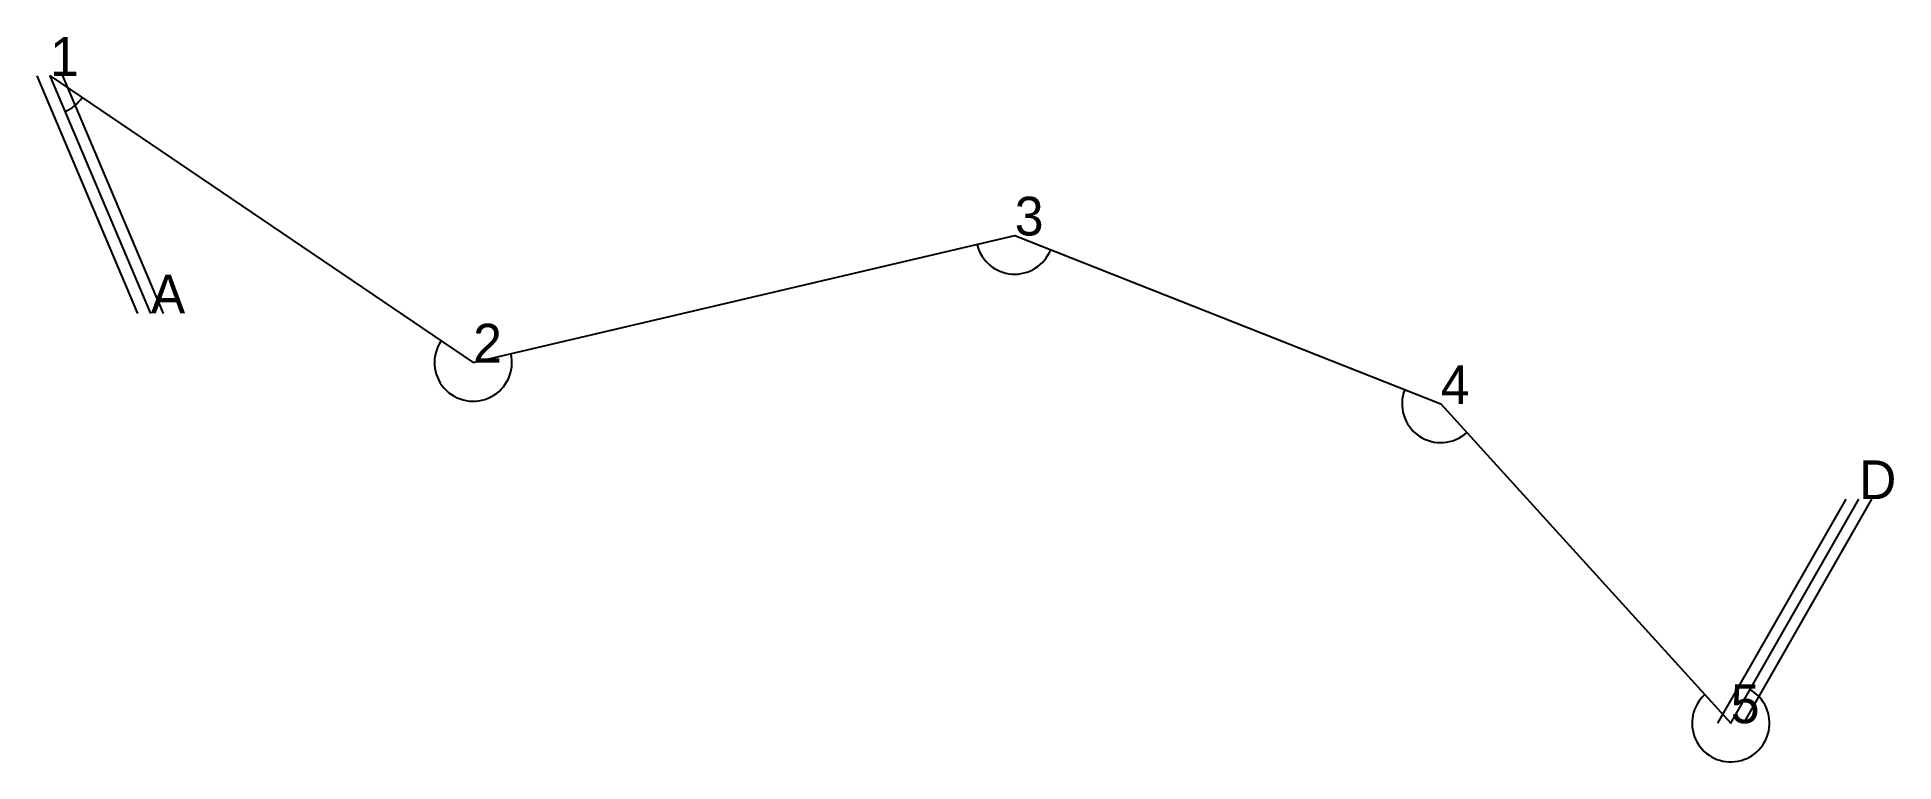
# Model space of a CAD drawing. Header units: metres. Extents: x 88 to 807, y 267 to 548.
import ezdxf

# ---------------------------------------------------------------- set-up
doc = ezdxf.new("R2010")
doc.units = ezdxf.units.M
for name, color, linetype in [('qita', 90, 'CONTINUOUS'), ('shiti', 10, 'CONTINUOUS'), ('zhuji', 50, 'CONTINUOUS')]:
    doc.layers.add(name, color=color, linetype=linetype)

msp = doc.modelspace()

# ---------------------------------------------------------------- linework, layer by layer
at = {"layer": 'qita'}
for p, q in [((127.4, 441.01), (88.4, 533.09)), ((137.4, 441.01), (98.4, 533.09)), ((739.32, 282.29), (788.96, 369.1)), ((749.32, 282.29), (798.96, 369.1))]:
    msp.add_line(p, q, dxfattribs=at)
at = {"layer": 'shiti'}
msp.add_lwpolyline([(132.4, 441.01), (93.4, 533.09), (257.26, 422.02), (467.01, 471.25), (632.01, 405.97), (744.32, 282.29), (793.96, 369.1)], dxfattribs=at)
at = {"layer": 'zhuji'}
for centre, start, end in [((93.4, 533.09), 292.95611, 325.86881), ((467.01, 471.25), 553.2115, 698.41586), ((257.26, 422.02), 505.86881, 733.2115), ((632.01, 405.97), 518.41586, 672.23856), ((744.32, 282.29), 492.23856, 780.23792)]:
    msp.add_arc(centre, 15, start, end, dxfattribs=at)

# ---------------------------------------------------------------- texts
for s, p in [('1', (93.4, 533.09)), ('3', (467.01, 471.25)), ('A', (132.4, 441.01)), ('2', (257.26, 422.02)), ('4', (632.01, 405.97)), ('D', (793.96, 369.1)), ('5', (744.32, 282.29))]:
    msp.add_text(s, height=15, dxfattribs=at).set_placement(p)

doc.saveas('drawing.dxf')
